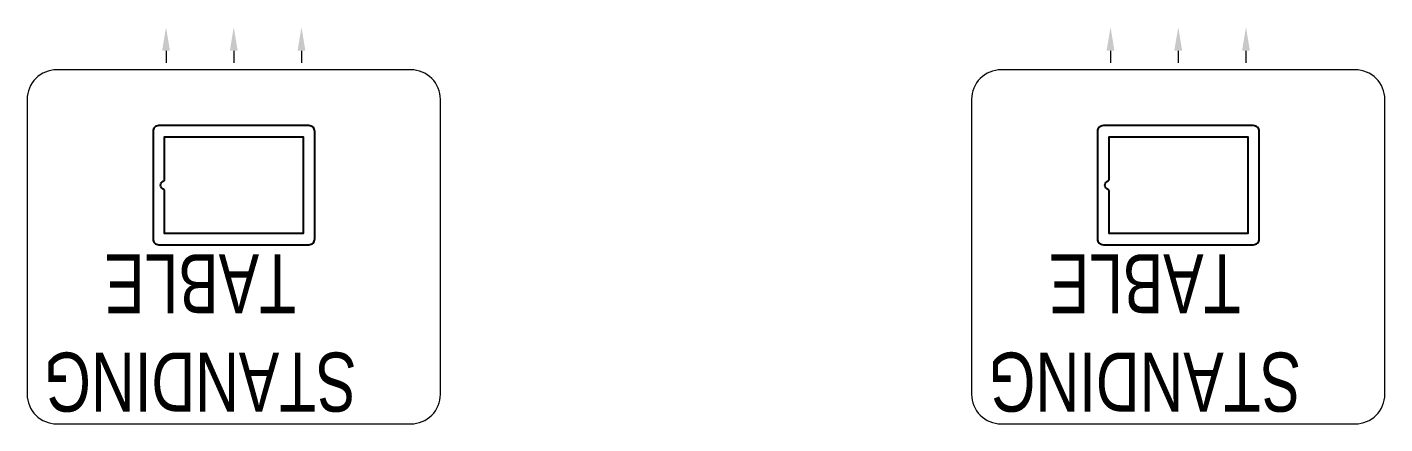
# Model space of a CAD drawing. Header units: feet. Extents: x 9587740 to 9600177, y -6873744 to -6856332.
# Drawn here: x 9591200 to 9593500, y -6863999 to -6863326 of the extents above; entities that cross this region are included whole.
import ezdxf

# ---------------------------------------------------------------- set-up
doc = ezdxf.new("R2010")
doc.units = ezdxf.units.FT
doc.header["$LTSCALE"] = 33
doc.header["$MEASUREMENT"] = 0
for name, color, linetype, lineweight in [('LENS-TEXT', 31, 'Continuous', 5), ('LK-FF&E FLOOR', 1, 'Continuous', 9), ('LN-ELEVATION-1', 81, 'Continuous', 25), ('LN-ELEVATION-2', 103, 'Continuous', 20)]:
    doc.layers.add(name, color=color, linetype=linetype, lineweight=lineweight)
doc.styles.add('LK TXT', font='GILC____.TTF', dxfattribs={"height": 100})

# ---------------------------------------------------------------- blocks, each defined once
blk = doc.blocks.new('Standing Table 700X600')
at = {"layer": 'LN-ELEVATION-1', "linetype": 'ByBlock', "lineweight": -2}
for p, q in [((-114.7, -32.3), (-114.7, -12)), ((0, -32.3), (0, -12)), ((114.7, -32.3), (114.7, -12))]:
    blk.add_line(p, q, dxfattribs=at)
at = {"layer": 'LN-ELEVATION-1'}
for points in [[(-127.2, 94.5), (126.8, 94.5, 0.414214), (136.8, 104.5), (136.8, 286.5, 0.414214), (126.8, 296.5), (-127.2, 296.5, 0.414214), (-137.2, 286.5), (-137.2, 104.5, 0.414214)], [(117.2, 186), (117.2, 113.5), (-117.8, 113.5), (-117.8, 277.5), (117.2, 277.5), (117.2, 205, 0.327538), (118.6, 203.1, -0.733799), (118.6, 187.9, 0.327538)]]:
    blk.add_lwpolyline(points, format="xyb", close=True, dxfattribs=at)
at = {"layer": 'LN-ELEVATION-1', "linetype": 'ByBlock', "lineweight": -2}
for points in [[(-108.1, -32.3), (-121.4, -32.3), (-114.7, -72.3)], [(6.7, -32.3), (-6.7, -32.3), (0, -72.3)], [(121.4, -32.3), (108.1, -32.3), (114.7, -72.3)]]:
    blk.add_solid(points, dxfattribs=at)
at = {"layer": 'LN-ELEVATION-2'}
blk.add_lwpolyline([(-300, 0), (300, 0, 0.414214), (350, 50), (350, 550, 0.414214), (300, 600), (-300, 600, 0.414214), (-350, 550), (-350, 50, 0.414214)], format="xyb", close=True, dxfattribs=at)
at = {"layer": 'LENS-TEXT', "color": 7, "linetype": 'Continuous', "ltscale": 3, "insert": (56.8, 445.9), "char_height": 100, "width": 783.964, "attachment_point": 5, "style": 'LK TXT'}
blk.add_mtext('STANDING TABLE', dxfattribs=at)

msp = doc.modelspace()

# ---------------------------------------------------------------- block references
at = {"layer": 'LK-FF&E FLOOR', "rotation": 180}
for p in [(9591549.6, -6863398.6), (9593149.6, -6863398.6)]:
    msp.add_blockref('Standing Table 700X600', p, dxfattribs=at)

doc.saveas('drawing.dxf')
